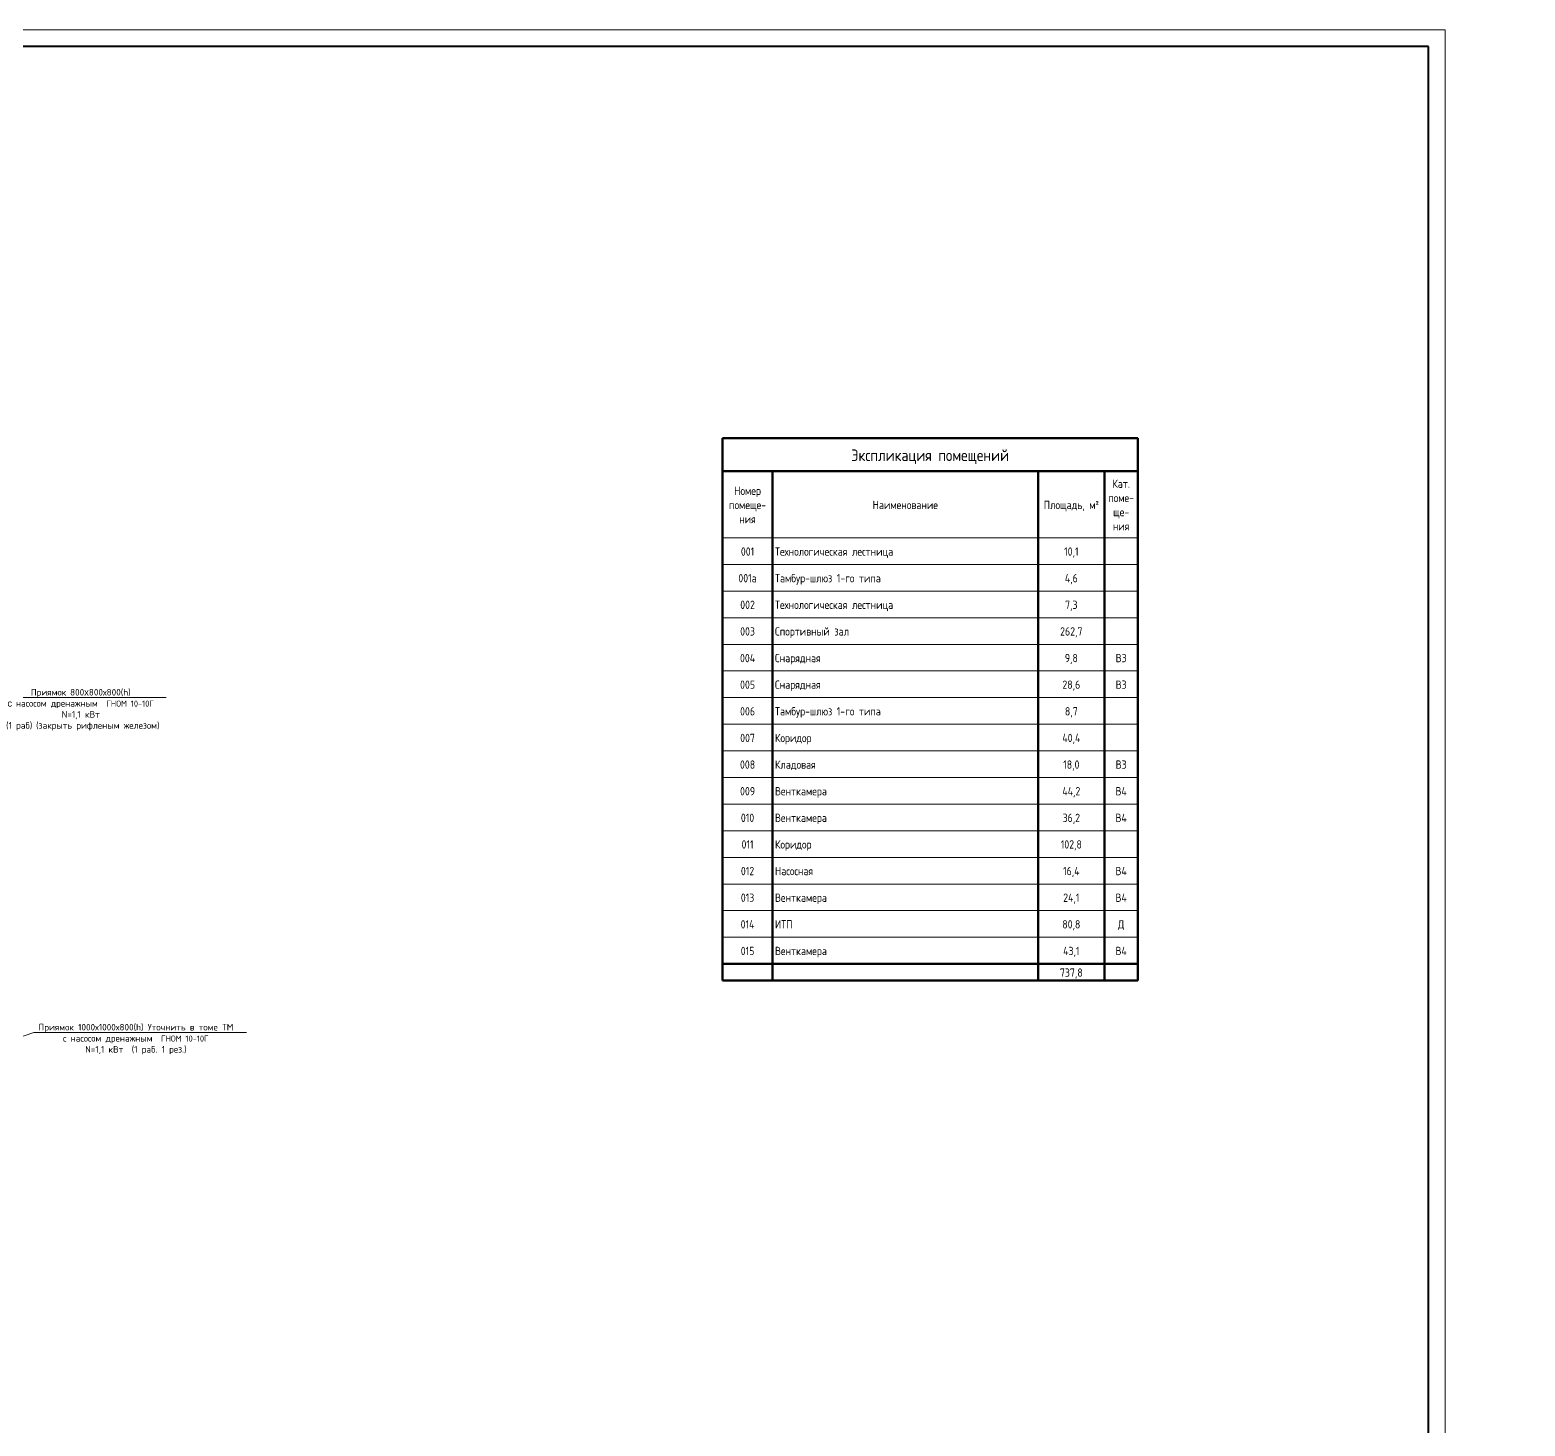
# Model space of a CAD drawing. Header units: millimetres. Extents: x -10178924 to 11692288, y -947381 to 58396.
# Drawn here: x 57672 to 102698, y 16350 to 58396 of the extents above; entities that cross this region are included whole.
import ezdxf
from ezdxf import colors
from ezdxf.entities.mleader import LeaderData, LeaderLine
from ezdxf.math import Vec2, Vec3

# ---------------------------------------------------------------- set-up
doc = ezdxf.new("R2010")
doc.units = ezdxf.units.MM
for name, color, linetype, lineweight in [('_0', 7, 'Continuous', 25), ('Выноски ВК', 7, 'Continuous', 0), ('Графика', 7, 'Continuous', 20), ('ШТРИХОВКА', 252, 'Continuous', 15)]:
    doc.layers.add(name, color=color, linetype=linetype, lineweight=lineweight)
doc.layers.add('_надписи канализация', color=7, linetype='Continuous')
doc.layers.add('PDF _Ramka', color=7, linetype='Continuous')
doc.layers.add('Линии', color=7, linetype='Continuous', lineweight=9, true_color=0x00a600)
doc.styles.add('GOST Common_10', font='GOST_Common.ttf', dxfattribs={"width": 0.9, "height": 3.5})
doc.styles.add('GOST Common_11', font='GOST_Common.ttf', dxfattribs={"width": 0.9, "height": 2.5})
doc.styles.add('ISOCPEUR', font='isocpeui.ttf', dxfattribs={"width": 0.9})
doc.styles.add('PDF ISOCPEUR', font='isocpeur.ttf')

# ---------------------------------------------------------------- blocks, each defined once
blk = doc.blocks.new('Подвал')
at = {"layer": 'Линии', "color": 7, "lineweight": 50}
for p, q in [((78533, 46104), (78533, 45104)), ((91034, 46104), (78533, 46104)), ((91034, 45104), (91034, 46104)), ((78533, 45104), (78533, 29768)), ((78533, 45104), (91034, 45104)), ((80033, 45104), (80033, 43099)), ((88033, 45104), (88033, 43099)), ((90033, 45104), (90033, 43099)), ((91033, 45104), (91033, 43099)), ((91034, 45104), (91034, 29768)), ((80033, 43099), (80033, 42297)), ((88033, 43099), (88033, 42297)), ((90033, 43099), (90033, 42297)), ((91033, 43099), (91033, 42297)), ((80033, 42297), (80033, 41495)), ((88033, 42297), (88033, 41495)), ((90033, 42297), (90033, 41495)), ((91033, 42297), (91033, 41495)), ((80033, 41495), (80033, 40694)), ((88033, 41495), (88033, 40694)), ((90033, 41495), (90033, 40694)), ((91033, 41495), (91033, 40694)), ((80033, 40694), (80033, 39892)), ((88033, 40694), (88033, 39892)), ((90033, 40694), (90033, 39892)), ((91033, 40694), (91033, 39892)), ((80033, 39892), (80033, 39090)), ((88033, 39892), (88033, 39090)), ((90033, 39892), (90033, 39090)), ((91033, 39892), (91033, 39090)), ((80033, 39090), (80033, 38288)), ((88033, 39090), (88033, 38288)), ((90033, 39090), (90033, 38288)), ((91033, 39090), (91033, 38288)), ((80033, 38288), (80033, 37486)), ((88033, 38288), (88033, 37486)), ((90033, 38288), (90033, 37486)), ((91033, 38288), (91033, 37486)), ((80033, 37486), (80033, 36684)), ((88033, 37486), (88033, 36684)), ((90033, 37486), (90033, 36684)), ((91033, 37486), (91033, 36684)), ((80033, 36684), (80033, 35883)), ((88033, 36684), (88033, 35883)), ((90033, 36684), (90033, 35883)), ((91033, 36684), (91033, 35883)), ((80033, 35883), (80033, 35081)), ((88033, 35883), (88033, 35081)), ((90033, 35883), (90033, 35081)), ((91033, 35883), (91033, 35081)), ((80033, 35081), (80033, 34279)), ((88033, 35081), (88033, 34279)), ((90033, 35081), (90033, 34279)), ((91033, 35081), (91033, 34279)), ((80033, 34279), (80033, 33477)), ((88033, 34279), (88033, 33477)), ((90033, 34279), (90033, 33477)), ((91033, 34279), (91033, 33477)), ((80033, 33477), (80033, 32675)), ((88033, 33477), (88033, 32675)), ((90033, 33477), (90033, 32675)), ((91033, 33477), (91033, 32675)), ((80033, 32675), (80033, 31873)), ((88033, 32675), (88033, 31873)), ((90033, 32675), (90033, 31873)), ((91033, 32675), (91033, 31873)), ((80033, 31873), (80033, 31071)), ((88033, 31873), (88033, 31071)), ((90033, 31873), (90033, 31071)), ((91033, 31873), (91033, 31071)), ((80033, 31071), (80033, 30270)), ((88033, 31071), (88033, 30270)), ((90033, 31071), (90033, 30270)), ((91033, 31071), (91033, 30270)), ((80033, 30270), (78533, 30270)), ((80033, 30270), (80033, 29768)), ((88033, 30270), (80033, 30270)), ((88033, 30270), (88033, 29768)), ((90033, 30270), (88033, 30270)), ((90033, 30270), (90033, 29768)), ((91033, 30270), (90033, 30270)), ((91033, 30270), (91033, 29768)), ((91034, 29768), (78533, 29768))]:
    blk.add_line(p, q, dxfattribs=at)
at = {"layer": 'Линии', "color": 7, "lineweight": 20}
for p, q in [((80033, 43099), (78533, 43099)), ((88033, 43099), (80033, 43099)), ((90033, 43099), (88033, 43099)), ((91033, 43099), (90033, 43099)), ((80033, 42297), (78533, 42297)), ((88033, 42297), (80033, 42297)), ((90033, 42297), (88033, 42297)), ((91033, 42297), (90033, 42297)), ((80033, 41495), (78533, 41495)), ((88033, 41495), (80033, 41495)), ((90033, 41495), (88033, 41495)), ((91033, 41495), (90033, 41495)), ((80033, 40694), (78533, 40694)), ((88033, 40694), (80033, 40694)), ((90033, 40694), (88033, 40694)), ((91033, 40694), (90033, 40694)), ((80033, 39892), (78533, 39892)), ((88033, 39892), (80033, 39892)), ((90033, 39892), (88033, 39892)), ((91033, 39892), (90033, 39892)), ((80033, 39090), (78533, 39090)), ((88033, 39090), (80033, 39090)), ((90033, 39090), (88033, 39090)), ((91033, 39090), (90033, 39090)), ((80033, 38288), (78533, 38288)), ((88033, 38288), (80033, 38288)), ((90033, 38288), (88033, 38288)), ((91033, 38288), (90033, 38288)), ((80033, 37486), (78533, 37486)), ((88033, 37486), (80033, 37486)), ((90033, 37486), (88033, 37486)), ((91033, 37486), (90033, 37486)), ((80033, 36684), (78533, 36684)), ((88033, 36684), (80033, 36684)), ((90033, 36684), (88033, 36684)), ((91033, 36684), (90033, 36684)), ((80033, 35883), (78533, 35883)), ((88033, 35883), (80033, 35883)), ((90033, 35883), (88033, 35883)), ((91033, 35883), (90033, 35883)), ((80033, 35081), (78533, 35081)), ((88033, 35081), (80033, 35081)), ((90033, 35081), (88033, 35081)), ((91033, 35081), (90033, 35081)), ((80033, 34279), (78533, 34279)), ((88033, 34279), (80033, 34279)), ((90033, 34279), (88033, 34279)), ((91033, 34279), (90033, 34279)), ((80033, 33477), (78533, 33477)), ((88033, 33477), (80033, 33477)), ((90033, 33477), (88033, 33477)), ((91033, 33477), (90033, 33477)), ((80033, 32675), (78533, 32675)), ((88033, 32675), (80033, 32675)), ((90033, 32675), (88033, 32675)), ((91033, 32675), (90033, 32675)), ((80033, 31873), (78533, 31873)), ((88033, 31873), (80033, 31873)), ((90033, 31873), (88033, 31873)), ((91033, 31873), (90033, 31873)), ((80033, 31071), (78533, 31071)), ((88033, 31071), (80033, 31071)), ((90033, 31071), (88033, 31071)), ((91033, 31071), (90033, 31071))]:
    blk.add_line(p, q, dxfattribs=at)
at = {"layer": 'Графика', "line_spacing_factor": 1.022761}
for s, insert, char_height, width, attachment_point, style in [('Экспликация помещений', (84783, 45763), 350, 5600.44, 2, 'GOST Common_10'), ('Номер\\Pпомеще-\\Pния', (79283, 44641), 250, 1418.03, 2, 'GOST Common_11'), ('Кат.\\Pпоме-\\Pще-\\Pния', (90533, 44854), 250, 924.18, 2, 'GOST Common_11'), ('Наименование', (84033, 44215), 250, 2353.32, 2, 'GOST Common_11'), ('Площадь, м\\fGOST Common|b0|i0|c238|p34|;\\W.9;²', (89033, 44215), 250, 2009.37, 2, 'GOST Common_11'), ('001', (79283, 42812), 250, 509.89, 2, 'GOST Common_11'), ('Технологическая лестница', (80108, 42812), 250, 4510.53, 1, 'GOST Common_11'), ('10,1', (89033, 42812), 250, 552.12, 2, 'GOST Common_11'), ('001а', (79283, 42010), 250, 724.1, 2, 'GOST Common_11'), ('Тамбур-шлюз 1-го типа', (80108, 42010), 250, 3937.28, 1, 'GOST Common_11'), ('4,6', (89033, 42010), 250, 494.8, 2, 'GOST Common_11'), ('002', (79283, 41208), 250, 561.18, 2, 'GOST Common_11'), ('Технологическая лестница', (80108, 41208), 250, 4510.53, 1, 'GOST Common_11'), ('7,3', (89033, 41208), 250, 467.65, 2, 'GOST Common_11'), ('003', (79283, 40406), 250, 561.18, 2, 'GOST Common_11'), ('Спортивный зал', (80108, 40406), 250, 2621.84, 1, 'GOST Common_11'), ('262,7', (89033, 40406), 250, 841.76, 2, 'GOST Common_11'), ('004', (79283, 39604), 250, 588.33, 2, 'GOST Common_11'), ('Снарядная', (80108, 39604), 250, 1737.84, 1, 'GOST Common_11'), ('9,8', (89033, 39604), 250, 467.65, 2, 'GOST Common_11'), ('В3', (90533, 39604), 250, 401.27, 2, 'GOST Common_11'), ('005', (79283, 38803), 250, 561.18, 2, 'GOST Common_11'), ('Снарядная', (80108, 38803), 250, 1737.84, 1, 'GOST Common_11'), ('28,6', (89033, 38803), 250, 654.71, 2, 'GOST Common_11'), ('В3', (90533, 38803), 250, 401.27, 2, 'GOST Common_11'), ('006', (79283, 38001), 250, 561.18, 2, 'GOST Common_11'), ('Тамбур-шлюз 1-го типа', (80108, 38001), 250, 3937.28, 1, 'GOST Common_11'), ('8,7', (89033, 38001), 250, 467.65, 2, 'GOST Common_11'), ('007', (79283, 37199), 250, 561.18, 2, 'GOST Common_11'), ('Коридор', (80108, 37199), 250, 1336.56, 1, 'GOST Common_11'), ('40,4', (89033, 37199), 250, 709.01, 2, 'GOST Common_11'), ('008', (79283, 36397), 250, 561.18, 2, 'GOST Common_11'), ('Кладовая', (80108, 36397), 250, 1577.93, 1, 'GOST Common_11'), ('18,0', (89033, 36397), 250, 603.41, 2, 'GOST Common_11'), ('В3', (90533, 36397), 250, 401.27, 2, 'GOST Common_11'), ('009', (79283, 35595), 250, 561.18, 2, 'GOST Common_11'), ('Венткамера', (80108, 35595), 250, 2033.51, 1, 'GOST Common_11'), ('44,2', (89033, 35595), 250, 709.01, 2, 'GOST Common_11'), ('В4', (90533, 35595), 250, 428.42, 2, 'GOST Common_11'), ('010', (79283, 34793), 250, 509.89, 2, 'GOST Common_11'), ('Венткамера', (80108, 34793), 250, 2033.51, 1, 'GOST Common_11'), ('36,2', (89033, 34793), 250, 654.71, 2, 'GOST Common_11'), ('В4', (90533, 34793), 250, 428.42, 2, 'GOST Common_11'), ('011', (79283, 33992), 250, 458.6, 2, 'GOST Common_11'), ('Коридор', (80108, 33992), 250, 1336.56, 1, 'GOST Common_11'), ('102,8', (89033, 33992), 250, 790.47, 2, 'GOST Common_11'), ('012', (79283, 33190), 250, 509.89, 2, 'GOST Common_11'), ('Насосная', (80108, 33190), 250, 1529.66, 1, 'GOST Common_11'), ('16,4', (89033, 33190), 250, 630.57, 2, 'GOST Common_11'), ('В4', (90533, 33190), 250, 428.42, 2, 'GOST Common_11'), ('013', (79283, 32388), 250, 509.89, 2, 'GOST Common_11'), ('Венткамера', (80108, 32388), 250, 2033.51, 1, 'GOST Common_11'), ('24,1', (89033, 32388), 250, 630.57, 2, 'GOST Common_11'), ('В4', (90533, 32388), 250, 428.42, 2, 'GOST Common_11'), ('014', (79283, 31586), 250, 537.04, 2, 'GOST Common_11'), ('ИТП', (80108, 31586), 250, 642.64, 1, 'GOST Common_11'), ('80,8', (89033, 31586), 250, 654.71, 2, 'GOST Common_11'), ('\\fGOST Common|b0|i0|c204|p34|;\\W.9;Д', (90533, 31586), 250, 241.37, 2, 'GOST Common_11'), ('015', (79283, 30784), 250, 509.89, 2, 'GOST Common_11'), ('Венткамера', (80108, 30784), 250, 2033.51, 1, 'GOST Common_11'), ('43,1', (89033, 30784), 250, 630.57, 2, 'GOST Common_11'), ('В4', (90533, 30784), 250, 428.42, 2, 'GOST Common_11'), ('737,8', (89033, 30133), 250, 841.76, 2, 'GOST Common_11')]:
    blk.add_mtext(s, dxfattribs=dict(at, insert=insert, char_height=char_height, width=width, attachment_point=attachment_point, style=style))
blk = doc.blocks.new('_None')
blk = doc.blocks.new('Рамка')
at = {"layer": 'PDF _Ramka', "lineweight": 20}
blk.add_lwpolyline([(100287, -596749), (100287, -512657), (-18603, -512657), (-18603, -596749)], close=True, dxfattribs=at)
at = {"layer": 'PDF _Ramka', "lineweight": 40}
blk.add_lwpolyline([(99787, -513153), (-16604, -513153), (-16604, -596246), (99787, -596246)], close=True, dxfattribs=at)

msp = doc.modelspace()

# ---------------------------------------------------------------- block references
at = {"layer": '_0'}
msp.add_blockref('Рамка', (0, 571053), dxfattribs=at)
at = {"layer": 'ШТРИХОВКА'}
msp.add_blockref('Подвал', (0, 0), dxfattribs=at)

# ---------------------------------------------------------------- leaders
at = {"layer": '_надписи канализация', "lineweight": -2}
ml = msp.add_multileader_mtext('Standard', dxfattribs=at)
ml.set_content('\\A1;Приямок{\\Fisocp3|c204; }800{\\fArial|b0|i0|c204|p34;х}800х800(h)\\P{\\fArial|b0|i0|c204|p34;с\\Fisocp3|c204; }насосом дренажным {\\A0;\\H0.91667x;ГНОМ 10-10Г\\A1;\\H1.09091x; \\PN=1,1 кВт \\P (1 раб)\\Fisocp3|c204; \\fISOCPEUR|b0|i0|c204|p34;(закрыть рифленым железом)}', color=256, style='ISOCPEUR')
ml.set_leader_properties(lineweight=13)
ml.set_arrow_properties(name='NONE')
ml.build(insert=Vec2(0, 0))
ml.multileader.update_dxf_attribs({"text_left_attachment_type": 6, "text_right_attachment_type": 6, "dogleg_length": 100, "arrow_head_size": 300, "scale": 100})
ctx = ml.context
ctx.base_point, ctx.scale, ctx.char_height, ctx.arrow_head_size, ctx.landing_gap_size, ctx.plane_origin = Vec3(-127561.8, 31466.1), 100, 250, 300, 0.09, Vec3(-127782.1, 30503.1)
ctx.left_attachment, ctx.right_attachment, ctx.text_align_type = 6, 6, 1
notes = []
notes.append((ctx, [(1, (1, 1, 0), (-122106.9, 31466.1), (-1, 0), 100, [(1, [(-120792.9, 28742.4)], 0, [])])]))
ctx.mtext.insert, ctx.mtext.width, ctx.mtext.alignment, ctx.mtext.flow_direction = Vec3(-125132, 31791.1), 5926.326, 2, 5
ml = msp.add_multileader_mtext('Standard', dxfattribs=at)
ml.set_content('\\A1;Гаситель напора', color=256, style='ISOCPEUR')
ml.set_leader_properties(lineweight=13)
ml.set_arrow_properties(name='NONE')
ml.build(insert=Vec2(0, 0))
ml.multileader.update_dxf_attribs({"text_left_attachment_type": 6, "text_right_attachment_type": 6, "dogleg_length": 100, "arrow_head_size": 300, "scale": 100})
ctx = ml.context
ctx.base_point, ctx.scale, ctx.char_height, ctx.arrow_head_size, ctx.landing_gap_size, ctx.plane_origin = Vec3(-117155.7, 31041.9), 100, 250, 300, 0.09, Vec3(-120246.9, 30078.8)
ctx.left_attachment, ctx.right_attachment, ctx.text_align_type = 6, 6, 1
notes.append((ctx, [(1, (1, 1, 0), (-114571.8, 31041.9), (-1, 0), 100, [(1, [(-113257.8, 28457.5)], 0, [])])]))
ctx.mtext.insert, ctx.mtext.width, ctx.mtext.alignment, ctx.mtext.flow_direction = Vec3(-115996.9, 31366.9), 5926.326, 2, 5
at = {"layer": 'Выноски ВК', "ltscale": 50}
ml = msp.add_multileader_mtext('Standard', dxfattribs=at)
ml.set_content('\\A1;Приямок{\\Fisocp3|c204; }800{\\fArial|b0|i0|c204|p34;х}800х800(h)\\P{\\fArial|b0|i0|c204|p34;с\\Fisocp3|c204; }насосом дренажным {\\A0; \\H0.91667x;ГНОМ 10-10Г\\A1;\\H1.09091x; \\PN=1,1 кВт \\P (1 раб)\\Fisocp3|c204; \\fISOCPEUR|b0|i0|c204|p34;(закрыть рифленым железом)}', color=256, style='PDF ISOCPEUR')
ml.set_leader_properties(color=256, linetype='ByLayer', lineweight=-1)
ml.set_arrow_properties(name='NONE')
ml.build(insert=Vec2(0, 0))
ml.multileader.update_dxf_attribs({"text_left_attachment_type": 6, "text_right_attachment_type": 6, "dogleg_length": 100, "arrow_head_size": 300})
ctx = ml.context
ctx.base_point, ctx.char_height, ctx.arrow_head_size, ctx.landing_gap_size, ctx.plane_origin = Vec3(56861.2, 38290.4), 200, 300, 0, Vec3(45158, 38208.2)
ctx.left_attachment, ctx.right_attachment, ctx.text_align_type = 6, 6, 1
notes.append((ctx, [(0, (1, 1, 0), (56761.2, 38290.4), (1, 0), 100, [(1, [(50570.6, 35536.5)], 0, [])])]))
ctx.mtext.insert, ctx.mtext.width, ctx.mtext.alignment, ctx.mtext.flow_direction = Vec3(59201.2, 38550.4), 4862.045, 2, 5
ml = msp.add_multileader_mtext('Standard', dxfattribs=at)
ml.set_content('\\A1;{\\fISOCPEUR|b0|i0|c204|p34;\\C256;Приямок \\fISOCPEUR|b0|i0|c0|p34;1000\\fISOCPEUR|b0|i0|c204|p34;х\\fISOCPEUR|b0|i0|c0|p34;1000\\fISOCPEUR|b0|i0|c204|p34;х\\fISOCPEUR|b0|i0|c0|p34;800(h)\\fISOCPEUR|b0|i0|c204|p34; Уточнить в томе ТМ\\fISOCPEUR|b0|i0|c0|p34;\\P\\fISOCPEUR|b0|i0|c204|p34;с насосом дренажным \\A0; \\H0.91667x;ГНОМ 10-10Г\\A1;\\H1.09091x; \\PN=1,1 кВт\\fISOCPEUR|b0|i0|c0|p34;  (1 \\fISOCPEUR|b0|i0|c204|p34;раб\\fISOCPEUR|b0|i0|c0|p34;. 1 \\fISOCPEUR|b0|i0|c204|p34;рез\\fISOCPEUR|b0|i0|c0|p34;.)}', color=256, style='PDF ISOCPEUR')
ml.set_leader_properties(color=256, linetype='ByLayer', lineweight=-1)
ml.set_arrow_properties(name='NONE')
ml.build(insert=Vec2(0, 0))
ml.multileader.update_dxf_attribs({"text_left_attachment_type": 6, "text_right_attachment_type": 6, "dogleg_length": 100, "arrow_head_size": 300})
ctx = ml.context
ctx.base_point, ctx.char_height, ctx.arrow_head_size, ctx.landing_gap_size, ctx.plane_origin = Vec3(57891.8, 28203), 200, 300, 0, Vec3(66260.4, 121712.5)
ctx.left_attachment, ctx.right_attachment, ctx.text_align_type = 6, 6, 1
notes.append((ctx, [(0, (1, 1, 0), (57791.8, 28203), (1, 0), 100, [(1, [(49382, 25745.7), (49382, 25286.5)], 0, [])])]))
ctx.mtext.insert, ctx.mtext.alignment, ctx.mtext.flow_direction = Vec3(60861.8, 28463), 2, 5
for ctx, leaders in notes:
    for number, flags, end, landing, length, lines in leaders:
        leader = LeaderData()
        leader.index, (leader.has_last_leader_line, leader.has_dogleg_vector, leader.attachment_direction) = number, flags
        leader.last_leader_point, leader.dogleg_vector, leader.dogleg_length = Vec3(end), Vec3(landing), length
        for number, points, colour, breaks in lines:
            line = LeaderLine()
            line.index, line.vertices, line.color, line.breaks = number, Vec3.list(points), colors.encode_raw_color(colour), breaks
            leader.lines.append(line)
        ctx.leaders.append(leader)

doc.saveas('drawing.dxf')
